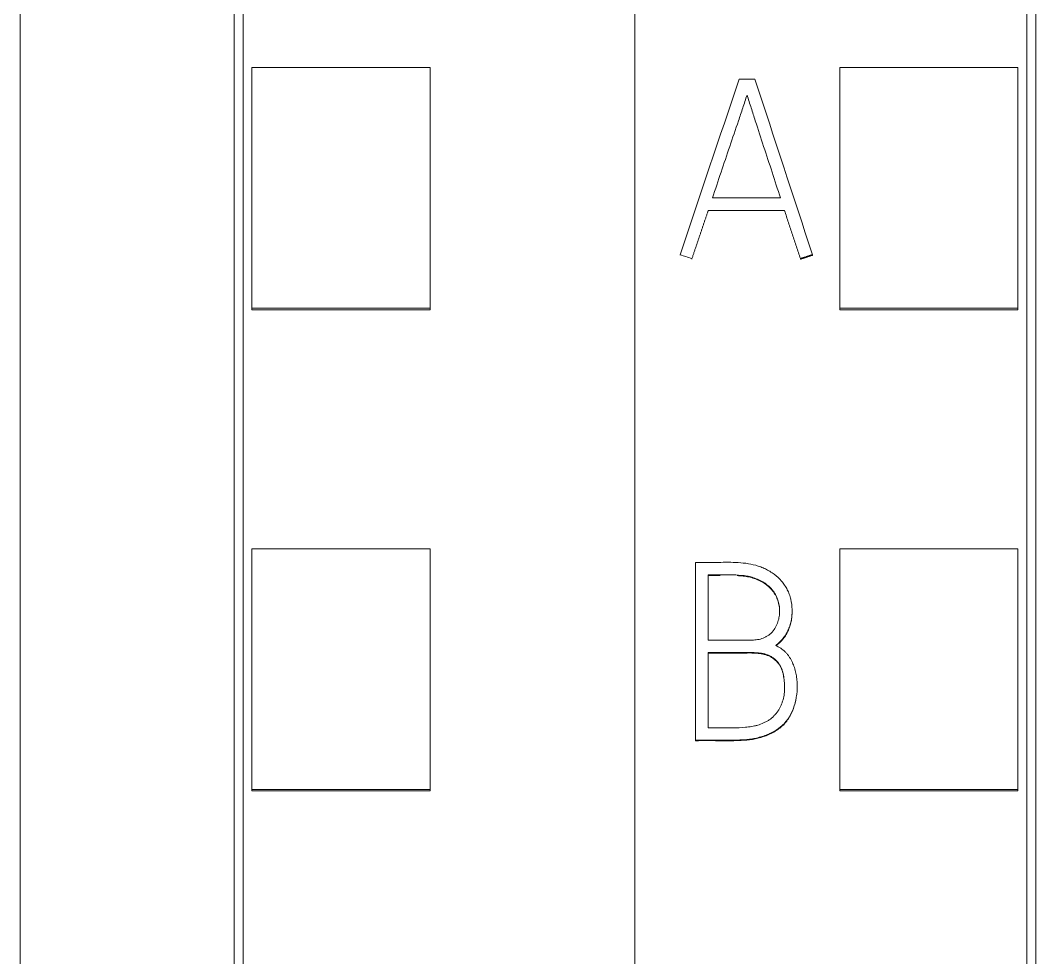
# Model space of a CAD drawing. Header units: millimetres. Extents: x 4134 to 7422, y 1400 to 3585.
# Drawn here: x 6000.95 to 6012.35, y 3292.86 to 3303.38 of the extents above; entities that cross this region are included whole.
import ezdxf

# ---------------------------------------------------------------- set-up
doc = ezdxf.new("R2010")
doc.units = ezdxf.units.MM
doc.layers.add('000-PI-Oprema', color=30, linetype='Continuous', lineweight=5)

# ---------------------------------------------------------------- blocks, each defined once
blk = doc.blocks.new('S7-1500 AI HS - 6ES7531-7NF10-0AB0')
at = {"layer": '000-PI-Oprema', "color": 0, "linetype": 'ByBlock', "lineweight": 0}
for p, q in [((34.8, 134.681), (34.8, 21.262)), ((30.4, 23.585), (30.4, 132.4)), ((30.5, 74.367), (30.5, 77.069)), ((30.5, 77.069), (32.5, 77.069)), ((32.5, 74.367), (32.5, 77.069)), ((30.5, 74.367), (32.5, 74.367)), ((30.5, 74.35), (30.5, 74.367)), ((30.5, 74.35), (32.5, 74.35)), ((32.5, 74.35), (32.5, 74.367)), ((30.5, 68.966), (30.5, 71.667)), ((30.5, 71.667), (32.5, 71.667)), ((32.5, 68.966), (32.5, 71.667)), ((30.5, 68.966), (32.5, 68.966)), ((30.5, 68.95), (30.5, 68.966)), ((30.5, 68.95), (32.5, 68.95)), ((32.5, 68.95), (32.5, 68.966))]:
    blk.add_line(p, q, dxfattribs=at)
for points, knots in [([(30.3, 23.299), (30.3, 26.64), (30.3, 34.605), (30.3, 47.245), (30.3, 62.731), (30.3, 77.025), (30.3, 91.235), (30.3, 105.802), (30.3, 119.972), (30.3, 129.542), (30.3, 132.586)], [0, 0, 0, 0, 0.091483, 0.21812, 0.346206, 0.515858, 0.610111, 0.736264, 0.916066, 1, 1, 1, 1]), ([(27.9, 129.52), (27.9, 127.497), (27.9, 118.948), (27.9, 105.802), (27.9, 91.235), (27.9, 77.025), (27.9, 62.731), (27.9, 47.245), (27.9, 34.486), (27.9, 25.605), (27.9, 21.348), (27.9, 20.55)], [0, 0, 0, 0, 0.055935, 0.236292, 0.362833, 0.457376, 0.627551, 0.756032, 0.883059, 0.978086, 1, 1, 1, 1])]:
    blk.add_open_spline(points, degree=3, knots=knots, dxfattribs=at)
blk = doc.blocks.new('SIMATIC S7-1500 TM COUNT - 6ES7550-1AA01-0AB0')
at = {"color": 0, "linetype": 'ByBlock', "lineweight": 0}
for p, q in [((0, -12.319), (0, -125.738)), ((4.4, -14.6), (4.4, -123.415)), ((2.3, -72.633), (2.3, -69.931)), ((4.3, -69.931), (2.3, -69.931)), ((4.3, -72.633), (4.3, -69.931)), ((1.17, -70.062), (1.348, -70.062)), ((1.259, -70.239), (1.259, -70.246)), ((0.871, -71.394), (1.633, -71.394)), ((0.823, -71.535), (0.823, -71.541)), ((1.681, -71.535), (0.823, -71.535)), ((1.681, -71.535), (1.681, -71.541)), ((0.507, -72.031), (0.507, -72.037)), ((1.994, -72.031), (1.994, -72.037)), ((0.64, -72.075), (0.64, -72.081)), ((1.858, -72.075), (1.858, -72.081)), ((4.3, -72.633), (2.3, -72.633)), ((2.3, -72.65), (2.3, -72.633)), ((4.3, -72.65), (2.3, -72.65)), ((4.3, -72.65), (4.3, -72.633)), ((2.3, -78.034), (2.3, -75.333)), ((4.3, -75.333), (2.3, -75.333)), ((4.3, -78.034), (4.3, -75.333)), ((0.681, -77.479), (0.681, -75.485)), ((0.822, -76.358), (0.822, -75.626)), ((1.765, -76.033), (1.765, -76.027)), ((0.822, -77.341), (0.822, -76.496)), ((1.823, -76.878), (1.823, -76.872)), ((0.681, -77.479), (0.681, -77.486)), ((2.3, -78.05), (2.3, -78.034)), ((4.3, -78.034), (2.3, -78.034)), ((4.3, -78.05), (2.3, -78.05)), ((4.3, -78.05), (4.3, -78.034))]:
    blk.add_line(p, q, dxfattribs=at)
for centre, major_axis, ratio, start_param, end_param in [((1.188, -128.11), (325.14, 968.539), 0.018125, 1.516913, 1.518949), ((1.327, -129.185), (-319.912, 977.578), 0.017923, 4.765021, 4.767038), ((0.582, -72.057), (-11.576, 3.852), 0.000072, 4.707411, 4.718912)]:
    blk.add_ellipse(centre, major_axis=major_axis, ratio=ratio, start_param=start_param, end_param=end_param, dxfattribs=at)
for points, knots in [([(4.5, -14.414), (4.5, -17.458), (4.5, -27.028), (4.5, -41.198), (4.5, -55.765), (4.5, -69.975), (4.5, -84.269), (4.5, -99.755), (4.5, -112.395), (4.5, -120.36), (4.5, -123.701)], [0, 0, 0, 0, 0.083934, 0.263736, 0.389889, 0.484142, 0.653794, 0.78188, 0.908517, 1, 1, 1, 1]), ([(1.259, -70.239), (1.243, -70.288), (1.227, -70.336), (1.195, -70.432), (1.179, -70.48), (1.13, -70.625), (1.097, -70.721), (1.032, -70.913), (1, -71.009), (0.935, -71.201), (0.903, -71.298), (0.871, -71.394)], [0, 0, 0, 0, 0.125, 0.125, 0.25, 0.25, 0.5, 0.5, 0.75, 0.75, 1, 1, 1, 1]), ([(1.633, -71.394), (1.603, -71.298), (1.572, -71.201), (1.509, -71.009), (1.477, -70.913), (1.414, -70.721), (1.383, -70.625), (1.336, -70.48), (1.321, -70.432), (1.29, -70.336), (1.275, -70.287), (1.259, -70.239)], [0, 0, 0, 0, 0.25, 0.25, 0.5, 0.5, 0.75, 0.75, 0.875, 0.875, 1, 1, 1, 1]), ([(1.858, -72.075), (1.851, -72.053), (1.844, -72.03), (1.829, -71.985), (1.821, -71.963), (1.806, -71.918), (1.798, -71.896), (1.783, -71.851), (1.775, -71.828), (1.753, -71.761), (1.738, -71.716), (1.709, -71.626), (1.695, -71.58), (1.681, -71.535)], [0, 0, 0, 0, 0.125, 0.125, 0.25, 0.25, 0.375, 0.375, 0.5, 0.5, 0.75, 0.75, 1, 1, 1, 1]), ([(0.681, -75.485), (0.756, -75.485), (0.831, -75.486), (0.982, -75.484), (1.058, -75.482), (1.17, -75.487), (1.208, -75.49), (1.283, -75.5), (1.32, -75.507), (1.376, -75.523), (1.394, -75.529), (1.43, -75.542), (1.465, -75.557), (1.499, -75.575), (1.532, -75.595), (1.548, -75.606), (1.594, -75.641), (1.622, -75.667), (1.653, -75.703), (1.659, -75.711), (1.67, -75.726), (1.676, -75.734), (1.692, -75.758), (1.702, -75.774), (1.719, -75.808), (1.727, -75.825), (1.737, -75.852), (1.74, -75.861), (1.745, -75.88), (1.748, -75.889), (1.759, -75.936), (1.764, -75.974), (1.766, -76.031), (1.765, -76.051), (1.762, -76.089), (1.76, -76.108), (1.753, -76.146), (1.749, -76.164), (1.741, -76.192), (1.738, -76.201), (1.732, -76.219), (1.728, -76.228), (1.717, -76.255), (1.708, -76.272), (1.688, -76.304), (1.677, -76.32), (1.653, -76.35), (1.64, -76.364), (1.612, -76.391), (1.597, -76.404), (1.582, -76.416)], [0, 0, 0, 0, 0.125, 0.125, 0.25, 0.25, 0.3125, 0.3125, 0.375, 0.375, 0.40625, 0.40625, 0.4375, 0.46875, 0.46875, 0.5, 0.5, 0.5625, 0.5625, 0.578125, 0.578125, 0.59375, 0.59375, 0.625, 0.625, 0.65625, 0.65625, 0.671875, 0.671875, 0.6875, 0.6875, 0.75, 0.75, 0.78125, 0.78125, 0.8125, 0.8125, 0.84375, 0.84375, 0.859375, 0.859375, 0.875, 0.875, 0.90625, 0.90625, 0.9375, 0.9375, 0.96875, 0.96875, 1, 1, 1, 1]), ([(0.822, -75.626), (0.864, -75.626), (0.905, -75.626), (0.967, -75.626), (0.988, -75.626), (1.029, -75.626), (1.05, -75.626), (1.112, -75.625), (1.154, -75.626), (1.216, -75.632), (1.236, -75.634), (1.277, -75.642), (1.298, -75.647), (1.328, -75.655), (1.338, -75.659), (1.358, -75.666), (1.368, -75.67), (1.397, -75.682), (1.416, -75.692), (1.453, -75.713), (1.47, -75.725), (1.503, -75.752), (1.518, -75.766), (1.539, -75.79), (1.546, -75.798), (1.559, -75.815), (1.565, -75.824), (1.582, -75.851), (1.591, -75.87), (1.606, -75.909), (1.612, -75.929), (1.621, -75.971), (1.623, -75.992), (1.625, -76.023), (1.625, -76.034), (1.624, -76.055), (1.623, -76.066), (1.62, -76.098), (1.616, -76.118), (1.604, -76.159), (1.597, -76.178), (1.578, -76.217), (1.567, -76.235), (1.547, -76.26), (1.54, -76.268), (1.525, -76.283), (1.517, -76.29), (1.5, -76.303), (1.492, -76.309), (1.473, -76.32), (1.464, -76.324), (1.435, -76.338), (1.415, -76.344), (1.383, -76.351), (1.373, -76.353), (1.352, -76.355), (1.341, -76.356), (1.309, -76.358), (1.288, -76.358), (1.256, -76.358), (1.246, -76.358), (1.225, -76.357), (1.172, -76.357), (1.119, -76.357), (0.992, -76.358), (0.907, -76.358), (0.822, -76.358)], [0, 0, 0, 0, 0.0625, 0.0625, 0.09375, 0.09375, 0.125, 0.125, 0.1875, 0.1875, 0.21875, 0.21875, 0.25, 0.25, 0.265625, 0.265625, 0.28125, 0.28125, 0.3125, 0.3125, 0.34375, 0.34375, 0.375, 0.375, 0.390625, 0.390625, 0.40625, 0.40625, 0.4375, 0.4375, 0.46875, 0.46875, 0.5, 0.5, 0.515625, 0.515625, 0.53125, 0.53125, 0.5625, 0.5625, 0.59375, 0.59375, 0.625, 0.625, 0.640625, 0.640625, 0.65625, 0.65625, 0.671875, 0.671875, 0.6875, 0.6875, 0.71875, 0.71875, 0.734375, 0.734375, 0.75, 0.75, 0.78125, 0.78125, 0.796875, 0.796875, 0.8125, 0.875, 0.875, 1, 1, 1, 1]), ([(0.959, -75.633), (0.955, -75.633), (0.952, -75.633), (0.906, -75.633), (0.864, -75.632), (0.822, -75.633)], [0, 0, 0, 0, 0.077703, 0.077703, 1, 1, 1, 1]), ([(1.625, -76.038), (1.625, -76.033), (1.625, -76.028), (1.624, -76.001), (1.621, -75.98), (1.613, -75.939), (1.608, -75.919), (1.597, -75.889), (1.593, -75.88), (1.583, -75.861), (1.578, -75.851), (1.562, -75.824), (1.55, -75.808), (1.529, -75.784), (1.522, -75.776), (1.506, -75.762), (1.498, -75.754), (1.474, -75.734), (1.457, -75.722), (1.421, -75.701), (1.403, -75.691), (1.364, -75.674), (1.344, -75.667), (1.304, -75.654), (1.284, -75.649), (1.243, -75.642), (1.222, -75.639), (1.184, -75.635), (1.166, -75.634), (1.149, -75.633)], [0, 0, 0, 0, 0.021701, 0.021701, 0.112121, 0.112121, 0.202541, 0.202541, 0.247751, 0.247751, 0.292961, 0.292961, 0.383381, 0.383381, 0.428591, 0.428591, 0.473801, 0.473801, 0.564221, 0.564221, 0.654641, 0.654641, 0.745061, 0.745061, 0.835481, 0.835481, 0.925901, 0.925901, 1, 1, 1, 1]), ([(1.582, -76.422), (1.612, -76.398), (1.64, -76.372), (1.67, -76.335), (1.676, -76.327), (1.687, -76.312), (1.692, -76.304), (1.707, -76.279), (1.716, -76.262), (1.731, -76.227), (1.737, -76.209), (1.748, -76.173), (1.753, -76.154), (1.76, -76.117), (1.762, -76.098), (1.765, -76.063), (1.765, -76.048), (1.765, -76.032)], [0, 0, 0, 0, 0.255804, 0.255804, 0.319754, 0.319754, 0.383705, 0.383705, 0.511607, 0.511607, 0.639509, 0.639509, 0.767411, 0.767411, 0.895312, 0.895312, 1, 1, 1, 1]), ([(1.582, -76.416), (1.62, -76.435), (1.656, -76.459), (1.694, -76.496), (1.702, -76.504), (1.716, -76.52), (1.722, -76.529), (1.74, -76.555), (1.751, -76.573), (1.766, -76.602), (1.77, -76.612), (1.779, -76.631), (1.782, -76.641), (1.793, -76.671), (1.799, -76.691), (1.809, -76.733), (1.813, -76.753), (1.819, -76.796), (1.821, -76.817), (1.824, -76.881), (1.822, -76.923), (1.814, -76.986), (1.81, -77.007), (1.801, -77.049), (1.796, -77.07), (1.777, -77.13), (1.762, -77.169), (1.735, -77.216), (1.73, -77.225), (1.718, -77.243), (1.712, -77.251), (1.692, -77.277), (1.678, -77.293), (1.655, -77.315), (1.647, -77.322), (1.63, -77.335), (1.622, -77.342), (1.596, -77.361), (1.578, -77.372), (1.522, -77.404), (1.483, -77.421), (1.422, -77.441), (1.402, -77.447), (1.361, -77.458), (1.34, -77.462), (1.277, -77.472), (1.235, -77.475), (1.171, -77.478), (1.15, -77.479), (1.107, -77.48), (1.086, -77.48), (1.022, -77.48), (0.979, -77.48), (0.894, -77.479), (0.851, -77.479), (0.766, -77.479), (0.723, -77.479), (0.681, -77.479)], [0, 0, 0, 0, 0.0625, 0.0625, 0.078125, 0.078125, 0.09375, 0.09375, 0.125, 0.125, 0.140625, 0.140625, 0.15625, 0.15625, 0.1875, 0.1875, 0.21875, 0.21875, 0.25, 0.25, 0.3125, 0.3125, 0.34375, 0.34375, 0.375, 0.375, 0.4375, 0.4375, 0.453125, 0.453125, 0.46875, 0.46875, 0.5, 0.5, 0.515625, 0.515625, 0.53125, 0.53125, 0.5625, 0.5625, 0.625, 0.625, 0.65625, 0.65625, 0.6875, 0.6875, 0.75, 0.75, 0.78125, 0.78125, 0.8125, 0.8125, 0.875, 0.875, 0.9375, 0.9375, 1, 1, 1, 1]), ([(0.822, -76.496), (0.868, -76.496), (0.914, -76.496), (1.005, -76.496), (1.051, -76.496), (1.12, -76.496), (1.143, -76.496), (1.189, -76.496), (1.211, -76.496), (1.28, -76.495), (1.326, -76.495), (1.395, -76.501), (1.417, -76.504), (1.452, -76.511), (1.463, -76.514), (1.485, -76.522), (1.496, -76.526), (1.518, -76.535), (1.528, -76.541), (1.548, -76.553), (1.558, -76.56), (1.585, -76.583), (1.601, -76.6), (1.622, -76.629), (1.628, -76.639), (1.64, -76.659), (1.645, -76.67), (1.653, -76.692), (1.657, -76.703), (1.663, -76.726), (1.666, -76.737), (1.672, -76.772), (1.675, -76.795), (1.679, -76.841), (1.68, -76.865), (1.68, -76.912), (1.679, -76.935), (1.674, -76.982), (1.669, -77.004), (1.66, -77.038), (1.656, -77.05), (1.648, -77.072), (1.644, -77.083), (1.629, -77.115), (1.618, -77.135), (1.598, -77.164), (1.591, -77.174), (1.576, -77.192), (1.568, -77.2), (1.544, -77.225), (1.526, -77.24), (1.497, -77.26), (1.486, -77.266), (1.466, -77.277), (1.455, -77.282), (1.423, -77.297), (1.401, -77.305), (1.368, -77.315), (1.356, -77.318), (1.333, -77.323), (1.322, -77.325), (1.287, -77.331), (1.264, -77.334), (1.194, -77.34), (1.148, -77.341), (1.055, -77.341), (1.008, -77.341), (0.915, -77.341), (0.869, -77.341), (0.822, -77.341)], [0, 0, 0, 0, 0.0625, 0.0625, 0.125, 0.125, 0.15625, 0.15625, 0.1875, 0.1875, 0.25, 0.25, 0.28125, 0.28125, 0.296875, 0.296875, 0.3125, 0.3125, 0.328125, 0.328125, 0.34375, 0.34375, 0.375, 0.375, 0.390625, 0.390625, 0.40625, 0.40625, 0.421875, 0.421875, 0.4375, 0.4375, 0.46875, 0.46875, 0.5, 0.5, 0.53125, 0.53125, 0.5625, 0.5625, 0.578125, 0.578125, 0.59375, 0.59375, 0.625, 0.625, 0.640625, 0.640625, 0.65625, 0.65625, 0.6875, 0.6875, 0.703125, 0.703125, 0.71875, 0.71875, 0.75, 0.75, 0.765625, 0.765625, 0.78125, 0.78125, 0.8125, 0.8125, 0.875, 0.875, 0.9375, 0.9375, 1, 1, 1, 1]), ([(1.68, -76.894), (1.68, -76.874), (1.68, -76.854), (1.677, -76.823), (1.676, -76.812), (1.673, -76.788), (1.672, -76.777), (1.666, -76.742), (1.661, -76.719), (1.649, -76.686), (1.645, -76.676), (1.634, -76.655), (1.628, -76.645), (1.609, -76.615), (1.593, -76.598), (1.567, -76.574), (1.558, -76.567), (1.539, -76.554), (1.529, -76.547), (1.508, -76.537), (1.497, -76.532), (1.475, -76.524), (1.464, -76.521), (1.43, -76.512), (1.407, -76.509), (1.361, -76.504), (1.337, -76.503), (1.29, -76.501), (1.267, -76.502), (1.22, -76.502), (1.197, -76.502), (1.15, -76.503), (1.126, -76.503), (1.056, -76.503), (1.009, -76.502), (0.916, -76.502), (0.869, -76.502), (0.822, -76.502)], [0, 0, 0, 0, 0.05321, 0.05321, 0.084769, 0.084769, 0.116329, 0.116329, 0.179448, 0.179448, 0.211008, 0.211008, 0.242568, 0.242568, 0.305687, 0.305687, 0.337247, 0.337247, 0.368806, 0.368806, 0.400366, 0.400366, 0.431926, 0.431926, 0.495045, 0.495045, 0.558164, 0.558164, 0.621284, 0.621284, 0.684403, 0.684403, 0.747523, 0.747523, 0.873761, 0.873761, 1, 1, 1, 1]), ([(0.681, -77.486), (0.723, -77.486), (0.766, -77.485), (0.851, -77.485), (0.894, -77.486), (0.979, -77.486), (1.022, -77.486), (1.086, -77.486), (1.107, -77.486), (1.149, -77.485), (1.171, -77.484), (1.235, -77.481), (1.277, -77.478), (1.361, -77.464), (1.403, -77.454), (1.463, -77.434), (1.483, -77.426), (1.522, -77.409), (1.541, -77.399), (1.578, -77.378), (1.596, -77.367), (1.622, -77.348), (1.63, -77.342), (1.647, -77.328), (1.655, -77.321), (1.678, -77.299), (1.692, -77.283), (1.711, -77.258), (1.718, -77.249), (1.729, -77.232), (1.735, -77.222), (1.761, -77.176), (1.777, -77.137), (1.796, -77.076), (1.801, -77.055), (1.807, -77.028), (1.809, -77.021), (1.81, -77.014)], [0, 0, 0, 0, 0.093804, 0.093804, 0.187608, 0.187608, 0.281413, 0.281413, 0.328315, 0.328315, 0.375217, 0.375217, 0.469021, 0.469021, 0.562825, 0.562825, 0.609727, 0.609727, 0.65663, 0.65663, 0.703532, 0.703532, 0.726983, 0.726983, 0.750434, 0.750434, 0.797336, 0.797336, 0.820787, 0.820787, 0.844238, 0.844238, 0.938042, 0.938042, 0.984944, 0.984944, 1, 1, 1, 1])]:
    blk.add_open_spline(points, degree=3, knots=knots, dxfattribs=at)
for points, weights in [([(0.823, -71.535), (0.732, -71.805), (0.64, -72.075)], [0.500000008068, 0.499999991932, 0.500000008068]), ([(1.994, -72.031), (1.926, -72.053), (1.858, -72.075)], [0.500000465974, 0.499999534026, 0.500000465974]), ([(1.858, -72.081), (1.926, -72.059), (1.994, -72.037)], [0.499999735017, 0.500000264983, 0.499999735017])]:
    blk.add_rational_spline(points, weights, degree=2, dxfattribs=at)
blk.add_open_spline([(1.821, -76.932), (1.822, -76.914), (1.823, -76.896), (1.823, -76.878)], degree=3, dxfattribs=at)

msp = doc.modelspace()

# ---------------------------------------------------------------- block references
at = {"layer": '000-PI-Oprema', "color": 0, "linetype": 'ByBlock', "lineweight": 0}
for name, p in [('S7-1500 AI HS - 6ES7531-7NF10-0AB0', (5973.048, 3225.785)), ('SIMATIC S7-1500 TM COUNT - 6ES7550-1AA01-0AB0', (6007.848, 3372.785))]:
    msp.add_blockref(name, p, dxfattribs=at)

doc.saveas('drawing.dxf')
